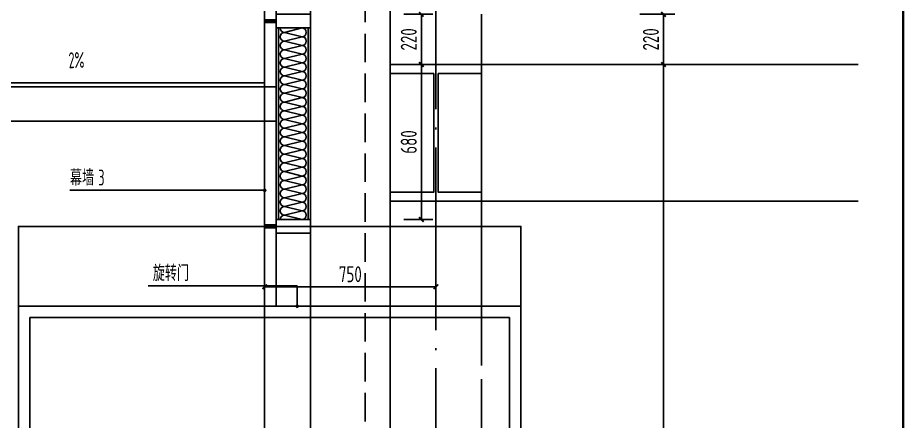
# Model space of a CAD drawing. Extents: x 198753 to 882193, y -399300 to 132460.
# Drawn here: x 374399 to 378280, y -203212 to -201442 of the extents above; entities that cross this region are included whole.
import ezdxf

# ---------------------------------------------------------------- set-up
doc = ezdxf.new("R2010")
doc.units = 0
doc.header["$LTSCALE"] = 1000
doc.header["$MEASUREMENT"] = 0
doc.linetypes.add('DASH', pattern=[0.35, 0.25, -0.1])
doc.linetypes.add('DOTE', pattern=[2.42, 2, -0.2, 0.02, -0.2])
for name, color, linetype in [('00-图签', 7, 'Continuous'), ('01-标注_尺寸', 124, 'Continuous'), ('01-标注_符号', 200, 'Continuous'), ('02-TEXT_标注', 130, 'Continuous'), ('A-D-玻璃剖线', 130, 'Continuous'), ('A-D-金属剖线', 200, 'Continuous'), ('A-D_龙骨', 131, 'Continuous'), ('A-STR-面层', 191, 'Continuous'), ('A-SUR_保温', 222, 'Continuous'), ('A-TECH_结构', 21, 'Continuous'), ('A-金属背板', 30, 'Continuous'), ('A_AXIS-轴线', 36, 'DOTE'), ('D_玻璃', 152, 'Continuous'), ('D_铝板', 181, 'Continuous'), ('钢龙骨', 173, 'Continuous')]:
    doc.layers.add(name, color=color, linetype=linetype)
doc.styles.add('_TCH_DIM', font='ROS1', dxfattribs={"width": 0.8, "bigfont": 'JD'})
doc.styles.add('_TCH_DIM_T3', font='ROS1', dxfattribs={"width": 0.8, "bigfont": 'JD'})
doc.dimstyles.new('_TCH_ARCH&&20', dxfattribs={"dimtxt": 70, "dimasz": 20, "dimexe": 50, "dimexo": 60, "dimgap": 20, "dimtad": 1, "dimdec": 0, "dimzin": 0, "dimdsep": 46, "dimtxsty": '_TCH_DIM_T3', "dimblk": 'ARCHTICK', "dimcen": 0.09, "dimclrt": 4, "dimazin": 2, "dimtfac": 1, "dimtdec": 0, "dimtix": 1, "dimtmove": 2, "dimatfit": 3, "dimfxl": 0, "dimtolj": 1, "dimtzin": 0, "dimarcsym": 0})

# ---------------------------------------------------------------- blocks, each defined once
blk = doc.blocks.new('kyuhtr')
at = {"const_width": 20}
blk.add_lwpolyline([(50, 0), (0, 0)], dxfattribs=at)
blk.add_lwpolyline([(50, -30), (200, -30), (200, 30), (50, 30)], close=True)
blk = doc.blocks.new('*U278')
at = {"layer": 'A-D-玻璃剖线'}
for points in [[(7285.6, -122653.6), (7285.6, -125733.6)], [(7335.6, -122653.6), (7335.6, -125733.6)]]:
    blk.add_lwpolyline(points, dxfattribs=at)
at = {"layer": '钢龙骨'}
for points in [[(7485.6, -122653.6), (7485.6, -124483.6)], [(7485.6, -124483.6), (7485.6, -125733.6)]]:
    blk.add_lwpolyline(points, dxfattribs=at)
at = {"layer": 'A-D_龙骨'}
for p in [(7285.6, -123583.6), (7285.6, -124483.6), (7285.6, -125383.6)]:
    blk.add_blockref('kyuhtr', p, dxfattribs=at)
blk = doc.blocks.new('*U189')
at = {"layer": 'A-D-玻璃剖线'}
blk.add_lwpolyline([(0, -18), (-1999.9, -18), (-1999.9, 0), (0, 0)], dxfattribs=at)
at = {"layer": 'D_铝板'}
for p, q in [((50, -18), (-1799.9, -18, 0)), ((-1799.9, -168, 0), (-1799.9, -18)), ((50, -168), (-1799.9, -168, 0))]:
    blk.add_line(p, q, dxfattribs=at)
blk = doc.blocks.new('dajsdlsakd')
at = {"layer": 'A-TECH_结构'}
for points in [[(-250, -738.8), (-250, -3638.8)], [(150, -738.8), (150, -3638.8)]]:
    blk.add_lwpolyline(points, dxfattribs=at)
blk = doc.blocks.new('图框-A1+1-2')
at = {"const_width": 0.5}
blk.add_lwpolyline([(1186, 584), (25, 584), (25, 10), (1186, 10)], close=True, dxfattribs=at)
blk = doc.blocks.new('*U296')
at = {"layer": 'A-STR-面层', "linetype": 'DASH', "ltscale": 0.5}
for points in [[(8038.7, 16587.4), (8099.2, 16587.4), (8183.7, 16441.1), (8183.7, 15702.4, 0.414214), (8343.7, 15542.4), (8948.7, 15542.4, -0.414214), (8998.7, 15492.4), (8998.7, 7432.2, 0.414214), (9158.7, 7272.2), (11198.7, 7272.2)], [(8438.7, 16587.4), (8378.2, 16587.4), (8293.7, 16441.1), (8293.7, 15702.4, 0.414214), (8343.7, 15652.4), (8948.7, 15652.4, -0.414214), (9108.7, 15492.4), (9108.7, 7432.2, 0.414214), (9158.7, 7382.2), (11198.7, 7382.2)]]:
    blk.add_lwpolyline(points, format="xyb", dxfattribs=at)
blk = doc.blocks.new('$LinePat$岩棉板')
at = {"color": 0}
for p, q in [((0, -17), (12, -67)), ((12, -67), (24, -17))]:
    blk.add_line(p, q, dxfattribs=at)
for centre, start, end in [((12, -17), 0, 180), ((0, -67), 270, 0), ((24, -67), 180, 270)]:
    blk.add_arc(centre, 12, start, end, dxfattribs=at)
at = {"layer": 'Defpoints'}
blk.add_point((0, 0.1), dxfattribs=at)
at = {"layer": 'Defpoints', "color": 0}
blk.add_point((24, -84), dxfattribs=at)
blk = doc.blocks.new('*U292')
at = {"layer": 'A-金属背板'}
for points in [[(0, -840), (0, 0)], [(10, 0), (10, -840)], [(140, -840), (140, 0)], [(150, 0), (150, -840)]]:
    blk.add_lwpolyline(points, dxfattribs=at)
at = {"layer": 'A-SUR_保温', "xscale": 1.590909089589262, "yscale": 1.544892716204687, "zscale": 1.544892716204687, "rotation": 269.9999999999886}
for p in [(140, 0), (140, -38.2), (140, -76.4), (140, -114.5), (140, -152.7), (140, -190.9), (140, -229.1), (140, -267.3), (140, -305.5), (140, -343.6), (140, -381.8), (140, -420), (140, -458.2), (140, -496.4), (140, -534.5), (140, -572.7), (140, -610.9), (140, -649.1), (140, -687.3), (140, -725.5), (140, -763.6), (140, -801.8)]:
    blk.add_blockref('$LinePat$岩棉板', p, dxfattribs=at)
blk = doc.blocks.new('_ArchTick')
at = {"color": 0, "linetype": 'ByBlock', "const_width": 0.4}
blk.add_lwpolyline([(-0.5, -0.5), (0.5, 0.5)], dxfattribs=at)
blk = doc.blocks.new('*D1772')
at = {"layer": '01-标注_尺寸', "color": 0, "lineweight": -2, "transparency": 16777216}
for p, q in [((376089.6, -201427.5), (376215.7, -201427.5)), ((376165.7, -201647.4), (376165.7, -201427.5)), ((376089.6, -201647.4), (376215.7, -201647.4))]:
    blk.add_line(p, q, dxfattribs=at)
at = {"layer": 'Defpoints', "color": 0, "transparency": 16777216}
for p in [(376029.6, -201427.5), (376165.7, -201427.5), (376029.6, -201647.4)]:
    blk.add_point(p, dxfattribs=at)
at = {"layer": '01-标注_尺寸', "color": 0, "lineweight": -2, "transparency": 16777216, "xscale": 20, "yscale": 20, "zscale": 20}
for p, rotation in [((376165.7, -201427.5), 90), ((376165.7, -201647.4), 270)]:
    blk.add_blockref('_ArchTick', p, dxfattribs=dict(at, rotation=rotation))
at = {"layer": '01-标注_尺寸', "color": 4, "transparency": 16777216, "insert": (376110.7, -201537.5), "char_height": 70, "attachment_point": 5, "rotation": 90, "style": '_TCH_DIM_T3'}
blk.add_mtext('\\A1;220', dxfattribs=at)
blk = doc.blocks.new('*D1773')
at = {"layer": '01-标注_尺寸', "color": 0, "lineweight": -2, "transparency": 16777216}
for p, q in [((376089.6, -201647.4), (376215.7, -201647.4)), ((376165.7, -202327.5), (376165.7, -201647.4)), ((376089.6, -202327.5), (376215.7, -202327.5))]:
    blk.add_line(p, q, dxfattribs=at)
at = {"layer": 'Defpoints', "color": 0, "transparency": 16777216}
for p in [(376029.6, -201647.4), (376165.7, -201647.4), (376029.6, -202327.5)]:
    blk.add_point(p, dxfattribs=at)
at = {"layer": '01-标注_尺寸', "color": 0, "lineweight": -2, "transparency": 16777216, "xscale": 20, "yscale": 20, "zscale": 20}
for p, rotation in [((376165.7, -201647.4), 90), ((376165.7, -202327.5), 270)]:
    blk.add_blockref('_ArchTick', p, dxfattribs=dict(at, rotation=rotation))
at = {"layer": '01-标注_尺寸', "color": 4, "transparency": 16777216, "insert": (376110.7, -201987.5), "char_height": 70, "attachment_point": 5, "rotation": 90, "style": '_TCH_DIM_T3'}
blk.add_mtext('\\A1;680', dxfattribs=at)
blk = doc.blocks.new('*D1960')
at = {"layer": '01-标注_尺寸', "color": 0, "lineweight": -2, "transparency": 16777216}
for p, q in [((377122.7, -201647.5), (377275.9, -201647.5)), ((377225.9, -205927.5), (377225.9, -201647.5)), ((377122.7, -205927.5), (377275.9, -205927.5))]:
    blk.add_line(p, q, dxfattribs=at)
at = {"layer": 'Defpoints', "color": 0, "transparency": 16777216}
for p in [(377062.7, -201647.5), (377225.9, -201647.5), (377062.7, -205927.5)]:
    blk.add_point(p, dxfattribs=at)
at = {"layer": '01-标注_尺寸', "color": 0, "lineweight": -2, "transparency": 16777216, "xscale": 20, "yscale": 20, "zscale": 20}
for p, rotation in [((377225.9, -201647.5), 90), ((377225.9, -205927.5), 270)]:
    blk.add_blockref('_ArchTick', p, dxfattribs=dict(at, rotation=rotation))
at = {"layer": '01-标注_尺寸', "color": 4, "transparency": 16777216, "insert": (377170.9, -203787.5), "char_height": 70, "attachment_point": 5, "rotation": 90, "style": '_TCH_DIM_T3'}
blk.add_mtext('\\A1;4280', dxfattribs=at)
blk = doc.blocks.new('*D1961')
at = {"layer": '01-标注_尺寸', "color": 0, "lineweight": -2, "transparency": 16777216}
for p, q in [((377122.7, -201427.5), (377275.9, -201427.5)), ((377225.9, -201647.5), (377225.9, -201427.5)), ((377122.7, -201647.5), (377275.9, -201647.5))]:
    blk.add_line(p, q, dxfattribs=at)
at = {"layer": 'Defpoints', "color": 0, "transparency": 16777216}
for p in [(377062.7, -201427.5), (377225.9, -201427.5), (377062.7, -201647.5)]:
    blk.add_point(p, dxfattribs=at)
at = {"layer": '01-标注_尺寸', "color": 0, "lineweight": -2, "transparency": 16777216, "xscale": 20, "yscale": 20, "zscale": 20}
for p, rotation in [((377225.9, -201427.5), 90), ((377225.9, -201647.5), 270)]:
    blk.add_blockref('_ArchTick', p, dxfattribs=dict(at, rotation=rotation))
at = {"layer": '01-标注_尺寸', "color": 4, "transparency": 16777216, "insert": (377170.9, -201537.5), "char_height": 70, "attachment_point": 5, "rotation": 90, "style": '_TCH_DIM_T3'}
blk.add_mtext('\\A1;220', dxfattribs=at)
blk = doc.blocks.new('*D2035')
at = {"layer": '01-标注_尺寸', "color": 0, "lineweight": -2, "transparency": 16777216}
for p, q in [((375479.7, -202461.6), (375479.7, -202672.2)), ((376229.7, -202461.6), (376229.7, -202672.2)), ((375479.7, -202622.2), (376229.7, -202622.2))]:
    blk.add_line(p, q, dxfattribs=at)
at = {"layer": 'Defpoints', "color": 0, "transparency": 16777216}
for p in [(375479.7, -202401.6), (376229.7, -202401.6), (376229.7, -202622.2)]:
    blk.add_point(p, dxfattribs=at)
at = {"layer": '01-标注_尺寸', "color": 0, "lineweight": -2, "transparency": 16777216, "xscale": 20, "yscale": 20, "zscale": 20, "rotation": 180}
blk.add_blockref('_ArchTick', (375479.7, -202622.2), dxfattribs=at)
at = {"layer": '01-标注_尺寸', "color": 0, "lineweight": -2, "transparency": 16777216, "xscale": 20, "yscale": 20, "zscale": 20}
blk.add_blockref('_ArchTick', (376229.7, -202622.2), dxfattribs=at)
at = {"layer": '01-标注_尺寸', "color": 4, "transparency": 16777216, "insert": (375854.7, -202567.2), "char_height": 70, "attachment_point": 5, "style": '_TCH_DIM_T3'}
blk.add_mtext('\\A1;750', dxfattribs=at)

msp = doc.modelspace()

# ---------------------------------------------------------------- linework, layer by layer
at = {"layer": '01-标注_符号'}
for p, q in [((375621.9, -202618.3), (374969.1, -202618.3)), ((375621.9, -202707.5), (375621.9, -202618.3))]:
    msp.add_line(p, q, dxfattribs=at)
msp.add_lwpolyline([(374760.7, -201680.8, 0, 0, 0), (374602.1, -201685.9, 16, 0, 0), (374542.1, -201687.9, 0, 0, 0)], format="xyseb", dxfattribs=at)
at = {"layer": '01-标注_符号', "const_width": 8}
for points in [[(375475.9, -202199.3, 1), (375483.9, -202199.3, 1)], [(375621.9, -202711.5, 1), (375621.9, -202703.5, 1)]]:
    msp.add_lwpolyline(points, format="xyb", close=True, dxfattribs=at)
at = {"layer": '01-标注_符号'}
msp.add_lwpolyline([(374627.2, -202199.3), (375479.9, -202199.3)], dxfattribs=at)
at = {"layer": 'A-D-玻璃剖线', "elevation": 1500}
msp.add_lwpolyline([(375479.7, -202507.5), (375479.7, -202707.5)], dxfattribs=at)
at = {"layer": 'A-D-玻璃剖线'}
msp.add_lwpolyline([(375479.7, -202507.5), (375479.7, -202707.5)], dxfattribs=at)
at = {"layer": 'A-D-金属剖线', "elevation": -1500}
msp.add_lwpolyline([(374401.7, -202707.5), (376601.7, -202707.5), (376601.7, -202357.5), (374401.7, -202357.5)], close=True, dxfattribs=at)
at = {"layer": 'A-D_龙骨'}
msp.add_line((375479.7, -202707.5), (375479.7, -205877.5, -1500), dxfattribs=at)
at = {"layer": 'A-D_龙骨', "elevation": -1500}
msp.add_lwpolyline([(375679.7, -202707.5), (375679.7, -205877.5)], dxfattribs=at)
at = {"layer": 'A-TECH_结构'}
for p, q in [((376029.7, -202967.4), (376029.7, -201427.5)), ((376429.7, -202967.4), (376429.7, -201427.5))]:
    msp.add_line(p, q, dxfattribs=at)
at = {"layer": 'A-TECH_结构', "elevation": -1500}
msp.add_lwpolyline([(376029.7, -201647.5), (376429.7, -201647.5), (376429.7, -201687.5), (376239.7, -201687.5), (376239.7, -202207.5), (376429.7, -202207.5), (376429.7, -202247.5), (376029.7, -202247.5), (376029.7, -202207.5), (376219.7, -202207.5), (376219.7, -201687.5), (376029.7, -201687.5)], close=True, dxfattribs=at)
for points in [[(376429.7, -201647.5), (378078.1, -201647.5)], [(378078.1, -202247.5), (376429.7, -202247.5)]]:
    msp.add_lwpolyline(points, dxfattribs=at)
at = {"layer": 'A_AXIS-轴线', "ltscale": 0.4}
msp.add_line((376229.7, -195236, -1500), (376229.7, -207273.9, -1500), dxfattribs=at)
at = {"layer": 'D_玻璃', "elevation": -1500}
for points in [[(375501.7, -202707.5), (374401.7, -202707.5), (374401.7, -205927.5), (374401.7, -205927.5)], [(375679.7, -202707.5), (376601.7, -202707.5), (376601.7, -205927.5), (376601.7, -205927.5)], [(375501.7, -202757.5), (374451.7, -202757.5), (374451.7, -205877.5), (375501.7, -205877.5)], [(375501.7, -202757.5), (376551.7, -202757.5), (376551.7, -205877.5), (375501.7, -205877.5)]]:
    msp.add_lwpolyline(points, dxfattribs=at)
at = {"layer": 'D_玻璃'}
msp.add_lwpolyline([(375779.7, -202707.5), (375807.7, -202707.5)], dxfattribs=at)
at = {"layer": '钢龙骨'}
msp.add_line((375479.7, -202707.5, 1500), (375479.7, -205877.5), dxfattribs=at)
msp.add_lwpolyline([(375679.7, -202737.5), (375679.7, -205877.5)], dxfattribs=at)

# ---------------------------------------------------------------- block references
at = {"xscale": 20, "yscale": 20, "zscale": 20, "rotation": 270}
msp.add_blockref('图框-A1+1-2', (366595.2, -184135), dxfattribs=at)
for name, p in [('*U278', (368194.1, -76973.9)), ('*U292', (375529.7, -201487.5))]:
    msp.add_blockref(name, p)
at = {"layer": '00-图签'}
msp.add_blockref('*U189', (375479.7, -201727.5), dxfattribs=at)
at = {"layer": 'A-SUR_保温'}
msp.add_blockref('dajsdlsakd', (376279.7, -202289), dxfattribs=at)
at = {"layer": 'D_铝板', "xscale": -1, "rotation": 359.9999999999706}
msp.add_blockref('*U296', (385028.4, -213679.9, -1500), dxfattribs=at)

# ---------------------------------------------------------------- texts
at = {"layer": '02-TEXT_标注', "style": '_TCH_DIM', "width": 0.64}
msp.add_text('2%', height=70, rotation=1.854, dxfattribs=at).set_placement((374622.4, -201664.2))
at = {"layer": '02-TEXT_标注', "style": '_TCH_DIM'}
for s, height, width, p in [('幕墙', 69.46, 0.8, (374627.2, -202178.3)), ('3', 70, 0.64, (374751.4, -202178.3)), ('旋转门', 69.46, 0.8, (374990.1, -202597.3))]:
    msp.add_text(s, height=height, dxfattribs=dict(at, width=width)).set_placement(p)

# ---------------------------------------------------------------- dimensions: what is measured, and where the dimension line sits
at = {"layer": '01-标注_尺寸'}
for p1, p2, distance, picture, middle in [((376029.6, -201647.4), (376029.6, -201427.5), -136, '*D1772', (376110.7, -201537.5)), ((377062.7, -201647.5), (377062.7, -201427.5), -163.2, '*D1961', (377170.9, -201537.5)), ((376029.6, -202327.5), (376029.6, -201647.4), -136, '*D1773', (376110.7, -201987.5)), ((377062.7, -205927.5), (377062.7, -201647.5), -163.2, '*D1960', (377170.9, -203787.5)), ((375479.7, -202401.6), (376229.7, -202401.6), -220.5, '*D2035', (375854.7, -202567.2))]:
    dim = msp.add_aligned_dim(p1=p1, p2=p2, distance=distance, dimstyle='_TCH_ARCH&&20', dxfattribs=at)
    dim.commit()
    dim.dimension.update_dxf_attribs({"geometry": picture, "text_midpoint": middle})

doc.saveas('drawing.dxf')
